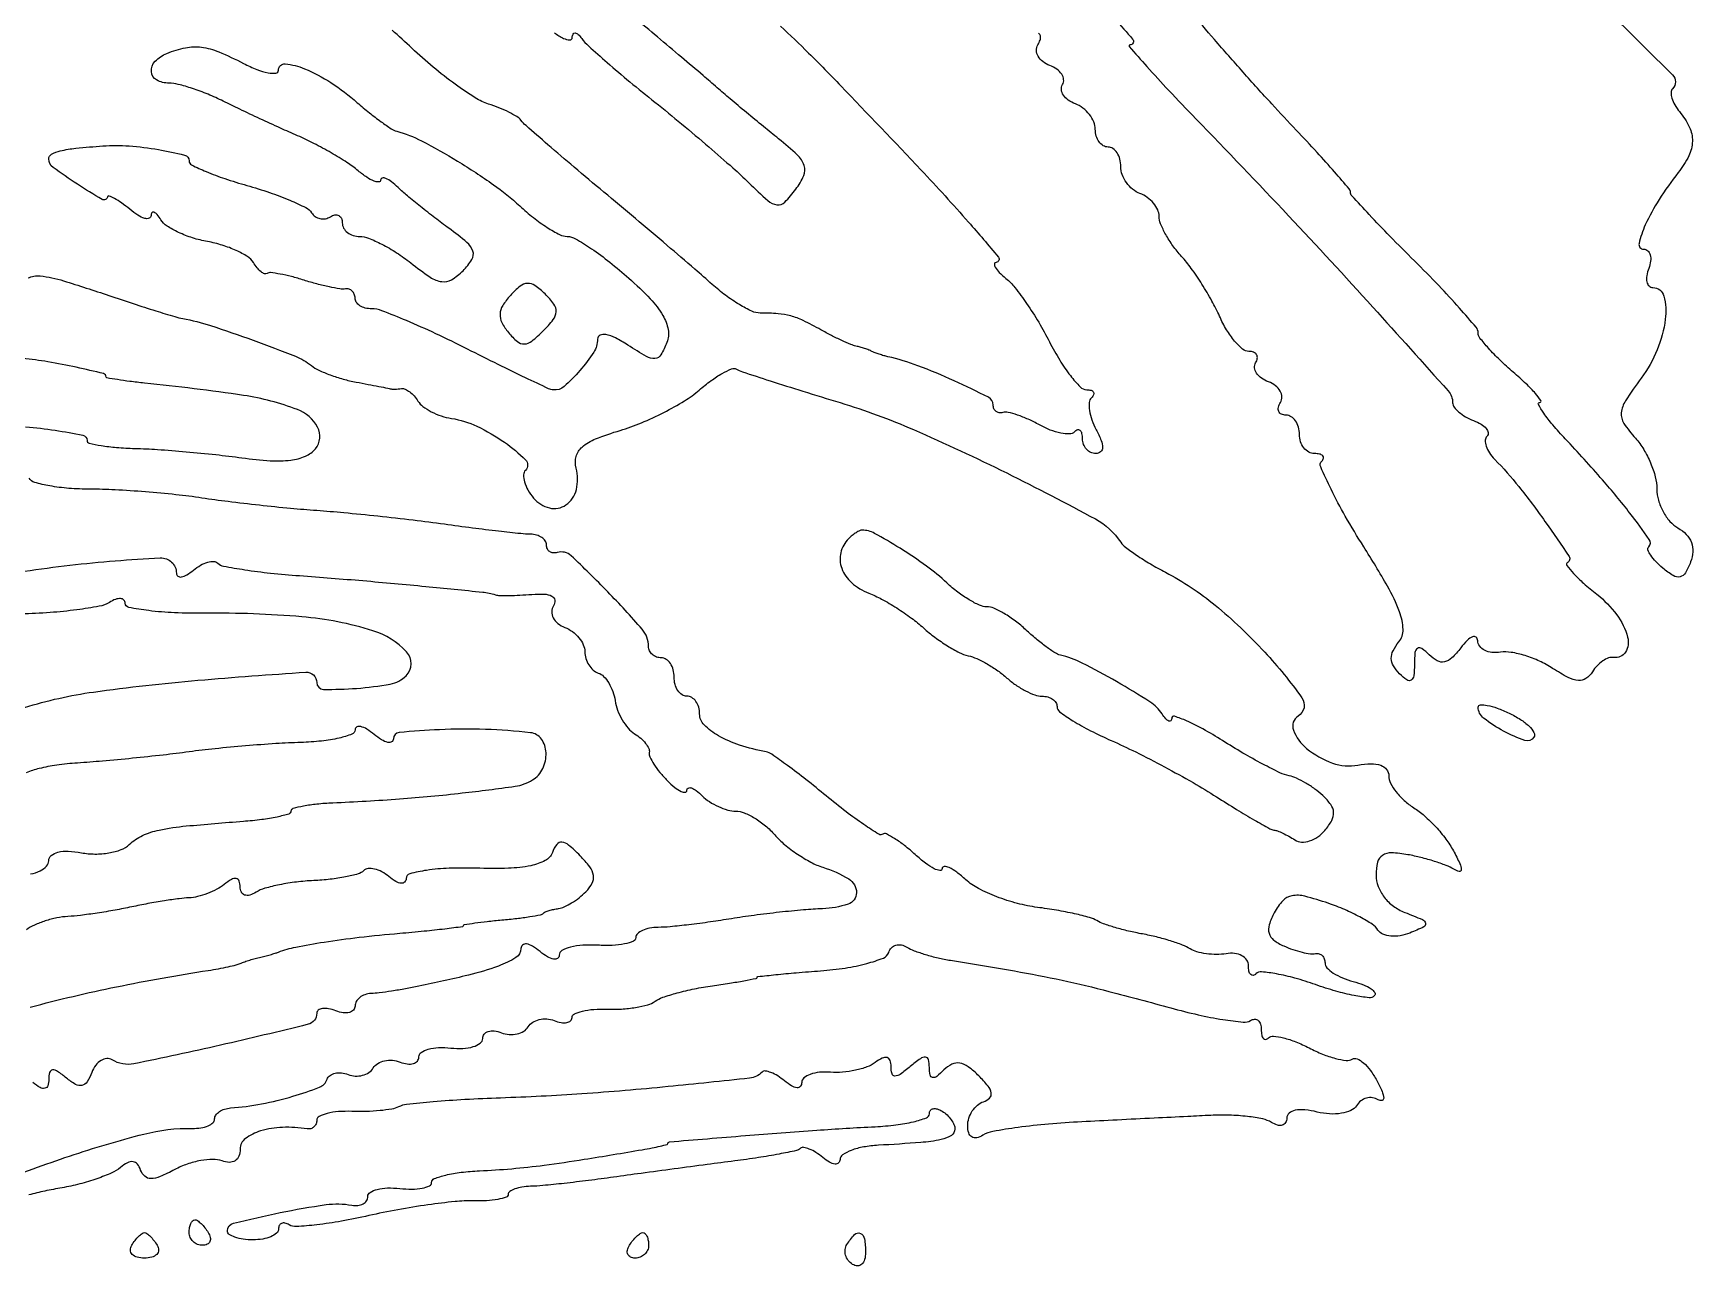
# Model space of a CAD drawing. Extents: x 0 to 367, y 0 to 579.
# Drawn here: x 68.8 to 198.8, y 273.4 to 369.9 of the extents above; entities that cross this region are included whole.
import ezdxf

# ---------------------------------------------------------------- set-up
doc = ezdxf.new("R2010")
doc.units = 0

msp = doc.modelspace()

# ---------------------------------------------------------------- linework, layer by layer
for points in [[(187.164323, 376.566919, -0.001495), (197.227317, 366.649945, -0.415479), (197.229664, 365.562997, 0.199534), (197.109858, 365.272779, 0.073184), (197.176811, 364.825229, 0.057997), (197.405505, 364.299728, 0.041621), (197.772462, 363.774166, -0.061522), (198.543178, 362.571303, -0.117175), (198.785413, 361.45486, -0.110774), (198.503959, 360.306117, -0.051324), (197.678741, 359, 0.023666), (196.169486, 356.880173, 0.036507), (195.094419, 354.904817, 0.05062), (194.604036, 353.445957, 0.481181), (194.960141, 353, -0.18272), (195.283972, 352.877572, -0.14765), (195.481127, 352.559375, -0.100901), (195.510461, 352.07434, -0.056482), (195.361626, 351.5, 0.051204), (195.206255, 350.92541, 0.093029), (195.217773, 350.440625, 0.142305), (195.388092, 350.122833, 0.201694), (195.680207, 350, -0.341132), (196.544901, 349.332355, -0.096037), (196.66185, 347.516, -0.066389), (196.025896, 345.12319, -0.061147), (194.773177, 342.907076, 0.015327), (193.542202, 341.130682, 0.120823), (193.215218, 340.190961, 0.170709), (193.421779, 339.360499, 0.038424), (194.326811, 338.191372, -0.048682), (194.967383, 337.327914, -0.035555), (195.508501, 336.262408, -0.036216), (195.879096, 335.16772, -0.063593), (196, 334.220949, 0.069449), (196.122853, 333.340735, 0.055063), (196.486007, 332.450608, 0.056376), (197.021442, 331.684541, 0.084687), (197.654492, 331.17348, -0.074922), (198.307806, 330.66668, -0.101863), (198.70207, 330.035624, -0.102968), (198.81256, 329.305516, -0.078005), (198.642658, 328.511166, -0.04065), (198.230542, 327.652906, -0.209084), (197.813848, 327.349312, -0.194948), (197.287857, 327.438329, -0.035017), (196.464001, 328.029877, -0.027558), (195.913759, 328.540252, -0.045045), (195.515069, 329.035462, -0.058314), (195.304417, 329.448815, -0.293034), (195.357297, 329.69063, 0.364167), (195.408014, 330.272667, 0.011524), (193.893174, 332.330328, 0.016124), (191.749107, 334.928668, 0.007624), (188.826923, 338.145796, -0.011842), (187.848271, 339.241661, -0.023571), (187.136779, 340.161936, -0.029483), (186.725024, 340.83043, -0.566633), (186.826923, 341.001221, 0.597528), (186.909115, 341.154657, 0.033746), (186.494471, 341.69684, 0.023642), (185.75879, 342.459146, 0.0114), (184.75, 343.367571, -0.013732), (183.696668, 344.325039, -0.018872), (182.807813, 345.24568, -0.015805), (182.136894, 346.044669, -0.168283), (182, 346.43989, 0.177481), (181.837584, 346.883036, 0.005352), (180.53125, 348.392718, 0.009994), (178.91603, 350.147521, 0.006667), (177, 352.09474, -0.003849), (175.083476, 354.020622, -0.006035), (173.46875, 355.708693, -0.002029), (172.104365, 357.181902, -0.187918), (172, 357.449784, 0.178791), (171.900929, 357.717986, 0.002495), (170.751563, 359.047975, 0.006612), (169.378946, 360.579024, 0.004261), (167.75, 362.318359, -0.005211), (165.833325, 364.372724, -0.00303), (163.573437, 366.876436, -0.003028), (161.339036, 369.413033, -0.005107), (159.5, 371.57057, 0.012754)], [(152.144395, 372.561716, -0.00783), (154.92289, 369.448, -0.642275), (154.718, 369, 0.644095), (154.658906, 368.869905, 0.002588), (156.044412, 367.300459, 0.0068), (157.755771, 365.433737, 0.003837), (159.879106, 363.214328, -0.003938), (167.142468, 355.619269, -0.004968), (173.736978, 348.473029, -0.001268), (179.638984, 341.914977, -0.18462), (180, 340.970578, 0.165886), (180.114172, 340.635921, 0.053081), (180.482669, 340.251012, 0.046257), (181.014281, 339.88051, 0.037471), (181.643128, 339.58345, -0.042521), (182.230226, 339.298836, -0.082013), (182.628656, 338.963209, -0.137525), (182.780529, 338.635311, -0.240961), (182.690747, 338.357414, 0.192985), (182.554007, 338.037669, 0.086464), (182.623368, 337.577699, 0.066743), (182.881301, 337.051091, 0.047115), (183.297619, 336.539313, -0.025754), (185.181192, 334.415703, -0.014874), (187.233164, 331.684437, -0.00623), (189.116728, 328.943723, -0.438333), (189, 328.459521, 0.455064), (188.952311, 328.234299, 0.025561), (189.469827, 327.61558, 0.025206), (190.262547, 326.842711, 0.013951), (191.301539, 325.977449, -0.06531), (192.860467, 324.382079, -0.096394), (193.711729, 322.625295, -0.20751), (193.53449, 321.45408, -0.299989), (192.611803, 321.032589, 0.126316), (192.215015, 320.994016, 0.060888), (191.756429, 320.761165, 0.054633), (191.310084, 320.384741, 0.051908), (190.947147, 319.914481, -0.104334), (190.441511, 319.384071, -0.17335), (189.850872, 319.228147, -0.100681), (189.055345, 319.461969, -0.022766), (187.835343, 320.180201, 0.037149), (186.812628, 320.743358, 0.032523), (185.671945, 321.178003, 0.033929), (184.586212, 321.433595, 0.078244), (183.75, 321.439614, -0.064231), (183.078463, 321.425721, -0.090148), (182.50472, 321.595315, -0.113202), (182.117405, 321.916719, -0.157614), (181.968197, 322.338484, 0.215425), (181.834663, 322.613697, 0.278886), (181.562981, 322.654964, 0.10062), (181.137678, 322.36787, 0.031709), (180.633399, 321.784798, -0.037639), (179.937777, 320.999481, -0.138729), (179.359968, 320.687601, -0.180082), (178.796506, 320.765335, -0.07312), (178.165202, 321.234798, 0.038835), (177.585262, 321.731025, 0.307355), (177.25, 321.742345, 0.23074), (177.046202, 321.413367, 0.025276), (177, 320.5, -0.025535), (176.953565, 319.591351, -0.228466), (176.75, 319.260325, -0.308149), (176.415501, 319.269559, -0.040014), (175.842382, 319.757618, -0.061601), (175.360285, 320.375787, -0.130575), (175.19394, 320.955091, -0.124918), (175.334195, 321.557886, -0.053944), (175.79267, 322.250183, 0.187065), (176.118281, 323.223386, 0.077106), (175.836235, 324.608396, 0.041795), (174.896779, 326.612523, 0.010484), (173.030419, 329.706028, -0.01047), (171.589247, 332.094629, -0.016674), (170.469415, 334.201208, -0.010753), (169.659345, 335.9502, -0.30869), (169.746797, 336.413464, 0.137585), (169.871635, 336.635629, 0.260247), (169.81833, 336.827705, 0.149082), (169.574496, 336.959303, 0.049771), (169.166667, 337, -0.127718), (168.721743, 337.115534, -0.100747), (168.342708, 337.440625, -0.089419), (168.087877, 337.926925, -0.076226), (168, 338.5, 0.06887), (167.920655, 339.073318, 0.085131), (167.688914, 339.559375, 0.099915), (167.344827, 339.884374, 0.140337), (166.940983, 340, -0.110022), (166.586502, 340.078957, -0.182842), (166.375882, 340.295825, -0.160356), (166.346067, 340.622228, -0.081847), (166.504365, 341.007063, 0.148363), (166.618411, 341.43751, 0.123645), (166.486378, 341.893882, 0.099962), (166.11802, 342.308048, 0.069662), (165.569126, 342.611848, -0.061252), (165.014336, 342.906882, -0.092131), (164.631568, 343.296958, -0.120855), (164.477508, 343.716845, -0.167719), (164.564761, 344.104785, 0.09807), (164.692506, 344.446178, 0.175456), (164.638126, 344.737031, 0.170067), (164.40776, 344.931726, 0.091445), (164.037578, 345, -0.176787), (163.540084, 345.181576, -0.043517), (162.915723, 345.807813, -0.039182), (162.282633, 346.697247, -0.030585), (161.735734, 347.75, 0.022261), (161.140303, 348.944329, 0.014741), (160.356958, 350.26164, 0.014849), (159.518405, 351.498853, 0.027759), (158.757172, 352.438561, -0.0279), (158.084669, 353.269216, -0.028759), (157.516169, 354.161478, -0.030014), (157.117177, 354.987934, -0.097751), (157, 355.581573, 0.10925), (156.888674, 356.084991, 0.066335), (156.559375, 356.601299, 0.061597), (156.073512, 357.051694, 0.064612), (155.5, 357.361626, -0.081035), (154.926585, 357.696157, -0.065663), (154.440625, 358.217991, -0.06652), (154.112085, 358.840167, -0.088478), (154, 359.468615, 0.063461), (153.925386, 360.05412, 0.081424), (153.70625, 360.550156, 0.09843), (153.381366, 360.882059, 0.151099), (153, 361, -0.138107), (152.618662, 361.107379, -0.100138), (152.29375, 361.409197, -0.085896), (152.074991, 361.860624, -0.070083), (152, 362.393011, 0.099885), (151.883498, 362.97037, 0.066843), (151.540757, 363.553054, 0.06366), (151.034297, 364.052528, 0.071345), (150.436618, 364.385948, -0.061531), (149.879979, 364.682363, -0.092413), (149.496286, 365.07469, -0.120994), (149.342408, 365.497352, -0.167004), (149.430874, 365.888152, 0.166377), (149.519803, 366.278778, 0.121115), (149.36715, 366.700967, 0.092661), (148.985295, 367.092569, 0.061778), (148.430874, 367.388152, -0.069662), (147.88198, 367.691952, -0.099962), (147.513622, 368.106118, -0.123645), (147.381589, 368.56249, -0.148363), (147.495635, 368.992937, 0.059665), (147.674653, 369.378803, 0.127743), (147.694554, 369.704175, 0.191356), (147.557932, 369.916779, 0.156635)], [(109.615489, 369.952763, 0.048699), (110.343561, 369.512784, 0.101017), (110.821623, 369.393304, 0.422141), (111.015313, 369.575686, -0.111113), (111.080738, 369.84551, -0.312673), (111.241942, 369.934733, -0.167597), (111.480945, 369.824344, -0.043121), (111.765313, 369.5, 0.050625), (112.292505, 368.916555, 0.004662), (113.752936, 367.621339, 0.005979), (115.531501, 366.110358, 0.004653), (117.5, 364.508815, -0.004663), (119.586612, 362.811108, -0.004167), (121.721541, 361.010512, -0.004181), (123.612638, 359.360756, -0.012959), (124.849927, 358.204343, 0.012663), (126.340666, 356.809392, 0.148518), (127.054998, 356.480044, 0.235521), (127.670443, 356.687746, 0.036255), (128.537061, 357.695528, 0.057202), (129.151471, 358.760033, 0.186752), (129.183382, 359.558554, 0.123103), (128.652275, 360.379398, 0.019439), (127.187135, 361.645541, -0.002911), (126.003246, 362.602158, -0.001971), (124.664629, 363.705577, -0.001985), (123.37956, 364.782044, -0.003965), (122.373303, 365.645541, 0.002678), (121.265554, 366.601091, 0.000827), (119.586666, 368.028908, 0.000827), (117.703618, 369.619652, 0.000908), (115.873303, 371.154997, -0.000501)], [(127.336965, 370.472315, -0.008683), (129.541304, 368.353584, -0.005421), (132.052719, 365.799573, -0.002167), (138.350789, 359.197171, -0.008999), (142.061711, 355.128776, -0.008011), (144.403084, 352.379602, -0.618655), (144.220048, 351.968197, 0.378419), (144.090019, 351.842698, 0.160725), (144.152139, 351.58789, 0.059485), (144.472518, 351.189006, 0.023302), (145, 350.718197, -0.055717), (145.703617, 350.003208, -0.016225), (146.619694, 348.756283, -0.01609), (147.567057, 347.274986, -0.016568), (148.407471, 345.75, 0.019939), (149.21167, 344.31371, 0.027694), (150.051073, 343.101562, 0.026945), (150.822861, 342.212527, 0.203231), (151.324137, 342, -0.06591), (151.665941, 341.954747, -0.194522), (151.851384, 341.814502, -0.240703), (151.865072, 341.609367, -0.095188), (151.70185, 341.368517, 0.178012), (151.529218, 340.995124, 0.056832), (151.549616, 340.373655, 0.048477), (151.73411, 339.630162, 0.03784), (152.070368, 338.868517, -0.026622), (152.46456, 338.027199, -0.101285), (152.56961, 337.459749, -0.220658), (152.41075, 337.133541, -0.172496), (152.035184, 337, -0.111935), (151.640284, 337.089528, -0.100122), (151.304085, 337.342708, -0.094457), (151.078542, 337.721201, -0.087483), (151, 338.166667, 0.054473), (150.955843, 338.57078, 0.163966), (150.814502, 338.805127, 0.256938), (150.608287, 338.846939, 0.121201), (150.368517, 338.70185, -0.19586), (149.981311, 338.538792, -0.051965), (149.300218, 338.601688, -0.044601), (148.475904, 338.84325, -0.033263), (147.618517, 339.247636, 0.020835), (146.75244, 339.682732, 0.024861), (145.902002, 340.016674, 0.024796), (145.170004, 340.22311, 0.125994), (144.75, 340.212452, -0.104884), (144.464072, 340.193257, -0.131202), (144.220313, 340.297147, -0.128754), (144.05769, 340.510668, -0.099022), (144, 340.799112, 0.28334), (143.627511, 341.403658, 0.009152), (140.937998, 342.696471, 0.017679), (138.102327, 343.876765, 0.034206), (135.75, 344.580476, -0.014581), (135.426271, 344.66364, -0.010798), (135.073438, 344.77364, -0.010934), (134.744523, 344.892092, -0.024032), (134.5, 345, 0.025132), (134.255456, 345.107275, 0.011472), (133.926562, 345.22369, 0.011327), (133.57373, 345.330752, 0.015305), (133.25, 345.410435, -0.046753), (132.839365, 345.539341, -0.009235), (132.132812, 345.851554, -0.009711), (131.320704, 346.247834, -0.008888), (130.5, 346.686823, 0.014297), (129.113016, 347.409525, 0.045679), (128.137496, 347.777232, 0.048992), (127.148367, 347.948311, 0.018342), (125.739782, 348, -0.109104), (125.093387, 348.142748, -0.026013), (124.11414, 348.660937, -0.025524), (123.026564, 349.388757, -0.022798), (121.975349, 350.25, 0.005274), (120.625651, 351.437195, 0.001402), (118.448488, 353.30126, 0.001422), (115.960821, 355.406938, 0.001465), (113.485568, 357.477695, -0.002036), (111.155953, 359.431144, -0.002932), (109.111385, 361.180465, -0.001549), (107.394155, 362.676583, -0.046513), (107, 363.092914, 0.089376), (106.677825, 363.379748, 0.021194), (106.046544, 363.730191, 0.02114), (105.275359, 364.076544, 0.019462), (104.456319, 364.367123, -0.065842), (103.416153, 364.848582, -0.016081), (101.850801, 365.912974, -0.016201), (100.120958, 367.260275, -0.01552), (98.456319, 368.735524, 0.008883), (96.903763, 370.148675, 0.01394)], [(68.38252, 350.748251, -0.142131), (69.320376, 350.908586, -0.046386), (71.166003, 350.523389, -0.007226), (74.715053, 349.375132, 0.002755), (76.620546, 348.739755, 0.003492), (78.388172, 348.174788, 0.002758), (79.875547, 347.719804, 0.028398), (80.5, 347.570584, -0.033958), (82.666911, 347.027255, -0.009155), (86.018777, 345.87214, -0.00696), (89.322826, 344.612995, -0.072457), (90.578484, 343.889578, 0.057461), (91.158208, 343.532113, 0.020822), (92.051484, 343.158531, 0.020328), (93.072291, 342.827231, 0.022803), (94.078484, 342.594211, -0.001051), (95.024403, 342.418093, -0.001506), (95.862117, 342.257684, -0.000804), (96.570649, 342.118614, -0.023379), (96.75, 342.07431, 0.06025), (96.887148, 342.05097, 0.015178), (97.114033, 342.046918, 0.01527), (97.375528, 342.058178, 0.014868), (97.638197, 342.08541, -0.140181), (97.92974, 342.042687, -0.055498), (98.281392, 341.83431, -0.049185), (98.633709, 341.509949, -0.043733), (98.931606, 341.110664, 0.093399), (99.322463, 340.68246, 0.041534), (99.971863, 340.273793, 0.039199), (100.752155, 339.943608, 0.042653), (101.552819, 339.750474, -0.072721), (103.549279, 339.140265, -0.042461), (105.716758, 337.879936, -0.043395), (107.350986, 336.508208, -0.414322), (107.351138, 335.684471, 0.19598), (107.201192, 335.328171, 0.074475), (107.276448, 334.783852, 0.059073), (107.548878, 334.146743, 0.042686), (107.990178, 333.511835, 0.161286), (109.231297, 332.736732, 0.216062), (110.518653, 332.98051, 0.181606), (111.340627, 334.185161, 0.12445), (111.326994, 335.857576, -0.129659), (111.328922, 336.77555, -0.151447), (111.790684, 337.511107, -0.083911), (112.849805, 338.149098, -0.020913), (114.767176, 338.812098, 0.025797), (116.430778, 339.405596, 0.019245), (118.199609, 340.222712, 0.01957), (119.810711, 341.124675, 0.04126), (120.966024, 341.970533, -0.020643), (121.88927, 342.706753, -0.029758), (122.767237, 343.272467, -0.029682), (123.506257, 343.632691, -0.230017), (123.879077, 343.611054, 0.048195), (124.348404, 343.404931, 0.001263), (126.520729, 342.697119, 0.00265), (129.081168, 341.884955, 0.001808), (132, 340.987671, -0.028692), (137.765601, 338.87001, -0.013014), (145.058663, 335.47755, -0.008274), (152.009233, 331.876951, -0.125045), (153.995662, 330.051059, 0.087463), (154.360613, 329.661791, 0.013301), (155.233101, 329.043452, 0.014548), (156.31442, 328.364236, 0.012138), (157.5, 327.704985, -0.051453), (161.388536, 325.123738, -0.034236), (165.279996, 321.445172, -0.030677), (168.184508, 317.880727, -0.434519), (167.895412, 316.435361, 0.360403), (167.526456, 315.3418, 0.130372), (168.559213, 313.912509, 0.08557), (170.585354, 312.765623, 0.131688), (172.581658, 312.600585, -0.038725), (173.604345, 312.705236, -0.090004), (174.363019, 312.586722, -0.141578), (174.824974, 312.259868, -0.170046), (175, 311.760104, 0.118101), (175.138304, 311.182737, 0.048369), (175.573977, 310.498348, 0.044297), (176.206403, 309.822322, 0.043008), (176.953965, 309.260822, -0.042041), (177.785639, 308.638652, -0.024888), (178.670533, 307.770101, -0.024787), (179.472949, 306.808477, -0.038627), (180.053733, 305.899598, -0.011783), (180.562951, 304.891728, -0.106377), (180.676021, 304.413793, -0.482313), (180.51161, 304.277447, -0.087002), (180.083272, 304.448535, 0.046357), (179.487179, 304.744557, 0.015383), (178.565381, 305.068058, 0.015166), (177.516198, 305.365698, 0.016679), (176.483504, 305.588769, 0.034172), (175.209625, 305.73084, 0.155096), (174.497731, 305.537651, 0.193785), (174.118303, 305.000784, 0.058169), (174, 303.987333, 0.090739), (174.161224, 303.10626, 0.073798), (174.629867, 302.267048, 0.069852), (175.35152, 301.560678, 0.066895), (176.25, 301.067935, -0.008768), (177.623758, 300.510343, -0.23552), (177.871719, 300.21897, -0.356015), (177.736195, 299.932274, -0.015527), (176.649075, 299.454442, -0.054735), (175.892939, 299.242154, -0.064711), (175.151194, 299.216105, -0.075913), (174.535148, 299.37057, -0.148451), (174.149075, 299.690482, 0.102215), (173.698051, 300.139334, 0.021564), (172.737796, 300.709912, 0.021744), (171.545613, 301.285123, 0.019117), (170.256189, 301.782022, 0.018995), (168.423524, 302.332128, 0.106875), (167.407905, 302.373469, 0.164881), (166.690579, 301.982449, 0.06346), (166.024503, 301.045784, 0.045315), (165.624319, 300.101443, 0.148179), (165.613555, 299.430548, 0.163194), (165.973784, 298.90593, 0.058217), (166.768314, 298.441203, 0.021326), (167.486309, 298.16247, 0.022616), (168.21163, 297.951992, 0.022956), (168.848951, 297.828563, 0.08873), (169.25, 297.841241, -0.119563), (169.535732, 297.832839, -0.125855), (169.779687, 297.693875, -0.11437), (169.94299, 297.441808, -0.086997), (170, 297.116631, 0.193392), (170.152523, 296.737043, 0.055551), (170.648109, 296.323268, 0.047043), (171.361709, 295.94203, 0.035233), (172.20633, 295.656295, -0.028082), (173.014158, 295.395807, -0.057466), (173.602888, 295.087148, -0.105329), (173.892133, 294.784783, -0.347768), (173.862319, 294.528986, -0.228633), (173.445911, 294.383624, -0.018892), (172.279377, 294.561669, -0.022278), (170.844022, 294.903485, -0.015214), (169.246399, 295.413065, 0.016318), (167.645928, 295.919664, 0.023653), (166.20165, 296.252692, 0.020873), (165.029961, 296.414927, 0.223947), (164.590409, 296.257076, -0.148937), (164.367109, 296.138057, -0.260405), (164.173433, 296.201272, -0.14025), (164.040823, 296.464203, -0.047145), (164, 296.896192, 0.151076), (163.862276, 297.341596, 0.119917), (163.485938, 297.679973, 0.096557), (162.919028, 297.856035, 0.068019), (162.25, 297.837817, -0.041114), (161.501436, 297.777146, -0.033603), (160.699729, 297.832139, -0.034786), (159.96506, 297.985055, -0.071765), (159.429927, 298.222774, 0.05042), (158.842735, 298.514115, 0.014898), (157.891806, 298.839853, 0.014791), (156.794601, 299.144276, 0.015422), (155.696423, 299.378604, -0.012929), (154.610114, 299.604744, -0.013346), (153.548486, 299.884649, -0.013165), (152.643337, 300.175402, -0.054162), (152.124434, 300.423096, 0.072041), (151.558142, 300.669049, 0.011475), (150.381637, 300.960648, 0.012506), (148.969129, 301.239628, 0.010662), (147.467357, 301.464544, -0.032917), (145.895808, 301.771921, -0.027285), (144.273761, 302.297802, -0.028137), (142.836481, 302.947131, -0.06383), (141.859419, 303.627224, 0.022642), (141.144904, 304.217284, 0.051585), (140.546204, 304.577737, 0.113165), (140.159631, 304.66154, 0.410735), (140, 304.5, -0.451365), (139.828007, 304.348291, -0.088862), (139.38166, 304.487545, -0.044032), (138.703721, 304.91987, -0.019971), (137.895012, 305.595012, 0.017251), (137.056431, 306.302869, 0.026401), (136.278874, 306.850704, 0.024344), (135.631595, 307.214732, 0.27393), (135.349206, 307.194617, -0.29993), (135.035161, 307.187372, -0.008696), (133.863929, 307.949897, -0.014813), (132.475692, 308.949643, -0.009323), (130.911966, 310.194617, 0.006219), (129.329504, 311.470639, 0.008695), (127.881586, 312.56856, 0.005703), (126.647527, 313.44953, 0.105577), (126.207773, 313.634522, -0.031741), (124.13087, 314.167683, -0.051371), (122.465122, 314.906365, -0.066469), (121.357566, 315.753223, -0.198877), (121, 316.616631, 0.070596), (120.92498, 317.145317, 0.086212), (120.70625, 317.593635, 0.100221), (120.381339, 317.893366, 0.137184), (120, 318, -0.148195), (119.618646, 318.115568, -0.098894), (119.29375, 318.440625, -0.082425), (119.074694, 318.926543, -0.064853), (119, 319.5, 0.064853), (118.925306, 320.073457, 0.082425), (118.70625, 320.559375, 0.098894), (118.381354, 320.884432, 0.148195), (118, 321, -0.088196), (117.618185, 321.067877, -0.09472), (117.29375, 321.262684, -0.100025), (117.076716, 321.553102, -0.111052), (117, 321.894245, 0.181203), (116.494389, 323.243584, 0.013597), (113.795575, 326.17431, 0.011534), (110.923831, 328.994328, 0.266083), (109.847077, 329.25, -0.095185), (109.523904, 329.218493, -0.12831), (109.248829, 329.318229, -0.134188), (109.065767, 329.535149, -0.10897), (109, 329.833333, 0.147371), (108.903861, 330.152432, 0.097436), (108.632812, 330.42668, 0.081514), (108.227878, 330.614522, 0.064736), (107.75, 330.683025, -0.022721), (106.979533, 330.728165, -0.002605), (105.251563, 330.917553, -0.003139), (103.197517, 331.166591, -0.002553), (101, 331.458446, 0.004544), (98.566079, 331.771841, 0.003099), (95.79375, 332.08581, 0.003123), (93.115854, 332.355383, 0.006286), (91, 332.528232, -0.006366), (88.951541, 332.695908, -0.003715), (86.5, 332.946426, -0.003713), (84.048685, 333.233776, -0.006279), (82, 333.515538, 0.010872), (79.967848, 333.776033, 0.006727), (77.570522, 333.997924, 0.006746), (75.195745, 334.153333, 0.012056), (73.240076, 334.207609, -0.018412), (71.570433, 334.275192, -0.025184), (70.078138, 334.466701, -0.023694), (68.897284, 334.73743, -0.188297), (68.458051, 335.067875, 0.132999)], [(68.189585, 339.086698, -0.020744), (70.504892, 338.822211, -0.01167), (72.675193, 338.430504, -0.355566), (73.001274, 338.031892, 0.34599), (73.170436, 337.817753, 0.017401), (74.103362, 337.627463, 0.02176), (75.31405, 337.477918, 0.013314), (76.751274, 337.402024, -0.010365), (78.517496, 337.3192, -0.005095), (80.760712, 337.144376, -0.005053), (83.087699, 336.915427, -0.007331), (85.136258, 336.66251, 0.018002), (87.360528, 336.435967, 0.047286), (88.961968, 336.482423, 0.069546), (90.109261, 336.790541, 0.119776), (90.898589, 337.377808, 0.305929), (91.065167, 339.055782, 0.179271), (89.486512, 340.443714, 0.055139), (85.267968, 341.549042, 0.010898), (77.5, 342.519561, -0.005021), (76.349739, 342.649562, -0.008288), (75.38125, 342.785213, -0.002749), (74.560838, 342.91865, -0.36618), (74.5, 342.990582, 0.346209), (74.288024, 343.260028, 0.004941), (72.157303, 343.753847, 0.013048), (69.935288, 344.185249, 0.019116), (67.960018, 344.438351, -0.028371)], [(64.549926, 327.178417, -0.017471), (71.662586, 328.253695, -0.016848), (78.737757, 328.830961, -0.428259), (80, 327.627555, 0.24553), (80.119706, 327.398479, 0.198978), (80.394215, 327.338561, 0.0919), (80.826308, 327.501797, 0.037075), (81.342009, 327.868879, -0.043086), (81.896926, 328.253924, -0.059472), (82.454509, 328.490772, -0.074944), (82.931453, 328.554714, -0.19467), (83.24472, 328.421946, 0.151616), (83.699061, 328.182832, 0.007766), (85.358357, 327.901443, 0.011792), (87.371757, 327.640529, 0.008232), (89.652711, 327.437389, -0.003081), (94.617158, 327.046759, -0.00315), (99.540024, 326.597608, -0.001409), (104.001345, 326.149511, -0.052181), (105, 325.939586, 0.072923), (105.31664, 325.886578, 0.008216), (106.047064, 325.883765, 0.009823), (106.921159, 325.911942, 0.00783), (107.862346, 325.975597, -0.031697), (108.82827, 325.994742, -0.111697), (109.423869, 325.832451, -0.244139), (109.64361, 325.51358, -0.171156), (109.548964, 325.079225, 0.136394), (109.414472, 324.615813, 0.124178), (109.530974, 324.130818, 0.104957), (109.890113, 323.697432, 0.075959), (110.436618, 323.385948, -0.067284), (111.034333, 323.058815, -0.062486), (111.540757, 322.577533, -0.066622), (111.883751, 322.021827, -0.105372), (112, 321.476345, 0.074487), (112.078936, 320.949424, 0.067149), (112.309746, 320.448136, 0.070386), (112.651389, 320.047536, 0.100934), (113.054456, 319.815181, -0.119884), (113.47783, 319.549523, -0.056006), (113.877279, 319.034724, -0.050881), (114.194891, 318.370994, -0.049771), (114.37483, 317.65188, 0.054266), (114.569923, 316.900861, 0.04269), (114.934239, 316.142621, 0.044003), (115.401782, 315.489351, 0.077175), (115.905784, 315.058229, -0.039935), (116.38093, 314.709311, -0.047924), (116.763636, 314.308096, -0.054909), (117.00727, 313.916288, -0.15739), (117.049696, 313.602482, 0.157167), (117.097679, 313.246413, 0.030939), (117.415268, 312.675417, 0.030048), (117.885216, 312.030233, 0.023952), (118.464286, 311.392857, 0.023716), (119.054711, 310.855934, 0.057254), (119.548884, 310.534866, 0.139851), (119.861754, 310.476677, 0.386938), (120, 310.628571, -0.285597), (120.110961, 310.806988, -0.202985), (120.3525, 310.820893, -0.080268), (120.738413, 310.608453, -0.030507), (121.2, 310.2, 0.051283), (121.764648, 309.740655, 0.038213), (122.468357, 309.3525, 0.039031), (123.196753, 309.086905, 0.068011), (123.832705, 309, -0.097184), (124.496512, 308.869747, -0.039865), (125.319633, 308.45452, -0.037509), (126.158042, 307.853596, -0.039373), (126.882705, 307.143047, 0.039511), (127.659183, 306.382112, 0.026101), (128.65872, 305.631497, 0.02628), (129.713936, 304.999859, 0.045294), (130.657619, 304.60498, -0.058414), (132.680061, 303.695808, -0.266236), (133.287316, 302.613303, -0.321431), (132.630185, 301.714251, -0.070018), (130.627798, 301.354399, 0.011998), (129.145556, 301.262382, 0.005715), (127.243791, 301.076513, 0.005662), (125.259863, 300.836931, 0.008009), (123.5, 300.575413, -0.005803), (121.840234, 300.321281, -0.005658), (120.160938, 300.103425, -0.00559), (118.681739, 299.94527, -0.021005), (117.75, 299.89553, 0.042438), (117.080042, 299.830912, 0.061663), (116.514062, 299.653258, 0.080555), (116.130153, 299.397275, 0.20843), (116, 299.098616, -0.304211), (115.806397, 298.809858, -0.048183), (115.11875, 298.602224, -0.039715), (114.14981, 298.487785, -0.024403), (113, 298.5, 0.03033), (111.850509, 298.498595, 0.048414), (110.88125, 298.343551, 0.063372), (110.20974, 298.073826, 0.271994), (110, 297.716791, -0.250281), (109.86606, 297.465972, -0.196584), (109.559375, 297.40329, -0.090261), (109.076419, 297.588749, -0.036528), (108.5, 298, 0.0354), (107.904734, 298.426724, 0.099951), (107.426723, 298.602265, 0.221451), (107.129218, 298.515696, 0.216219), (107, 298.230853, -0.261767), (106.606683, 297.531058, -0.048551), (105.226613, 296.864949, -0.029387), (102.875739, 296.15342, -0.007545), (99, 295.286508, -0.007058), (97.951179, 295.083874, -0.006487), (96.867188, 294.904755, -0.006494), (95.896395, 294.770128, -0.021198), (95.25, 294.716731, 0.07303), (94.772351, 294.626933, 0.084803), (94.367188, 294.405154, 0.096177), (94.095911, 294.088902, 0.130034), (94, 293.726345, -0.19079), (93.877347, 293.416611, -0.145561), (93.559375, 293.231326, -0.097465), (93.074454, 293.209878, -0.054126), (92.5, 293.361626, 0.043234), (91.92508, 293.526944, 0.079978), (91.440625, 293.543404, 0.128952), (91.122428, 293.415521, 0.237354), (91, 293.172148, -0.344538), (90.322072, 292.30511, -0.004848), (83.448638, 290.667444, -0.006413), (76.669383, 289.212726, -0.19028), (74.97216, 289.517206, 0.154873), (74.548648, 289.623666, 0.12295), (74.09649, 289.480966, 0.097287), (73.682822, 289.099944, 0.06662), (73.376154, 288.537859, -0.050146), (73.007636, 287.806257, -0.199129), (72.604015, 287.523643, -0.18638), (72.099916, 287.600237, -0.043378), (71.383217, 288.096921, 0.022257), (70.687229, 288.62406, 0.170027), (70.297243, 288.730682, 0.320313), (70.07141, 288.544321, 0.065316), (70, 288, -0.074362), (69.925266, 287.500275, -0.275636), (69.698594, 287.294968, -0.183333), (69.323353, 287.357286, -0.036167), (68.75, 287.74913, 0.074845)], [(68.107628, 317.11536, -0.040999), (73.517705, 318.326337, -0.013218), (81.690099, 319.244023, -0.005228), (90.142756, 319.878592, -0.433265), (90.999927, 319.074878, 0.409477), (91.529959, 318.536052, 0.02275), (94.122543, 318.611685, 0.026525), (96.763798, 318.950801, 0.152329), (97.998325, 319.598325, 0.405055), (98.027937, 321.486097, 0.129516), (95.403306, 323.128574, 0.054467), (89.827312, 324.216825, 0.023485), (82.25, 324.49698, -0.012648), (79.853806, 324.533619, -0.020867), (77.835938, 324.700092, -0.016172), (76.27266, 324.946573, -0.359958), (76, 325.276239, 0.201233), (75.893968, 325.529026, 0.181925), (75.633523, 325.644261, 0.104823), (75.230954, 325.582497, 0.04815), (74.752417, 325.346985, -0.092881), (73.953588, 325.03867, -0.013188), (72.208014, 324.762809, -0.014637), (70.101956, 324.549175, -0.012001), (67.842545, 324.441049, -0.010067)], [(68.580311, 304.082188, 0.066541), (69.324375, 304.327995, 0.08665), (69.826395, 304.69006, 0.195719), (70, 305.116577, -0.224086), (70.192415, 305.52435, -0.112516), (70.712967, 305.78546, -0.071619), (71.527494, 305.865414, -0.03595), (72.556452, 305.744458, 0.045897), (73.622835, 305.640527, 0.043216), (74.712551, 305.728938, 0.046224), (75.666025, 305.982292, 0.100957), (76.306452, 306.37788, -0.07846), (77.345287, 307.085485, -0.059816), (78.652744, 307.521485, -0.027699), (80.777146, 307.836042, -0.003784), (85.248535, 308.212746, 0.012723), (86.685634, 308.359732, 0.020611), (87.896368, 308.565802, 0.015739), (88.835401, 308.796872, 0.335606), (88.998535, 309.011261, -0.334009), (89.155434, 309.218691, -0.020603), (89.954257, 309.41189, -0.023928), (91.00404, 309.56867, -0.014751), (92.25, 309.657162, 0.008114), (97.495017, 309.959774, 0.009869), (102.394743, 310.419714, 0.006767), (106.548229, 310.949504, 0.103662), (107.900524, 311.43852, 0.142388), (108.707497, 312.3324, 0.123648), (108.965733, 313.571758, 0.14596), (108.598268, 314.64283, 0.212491), (107.75, 315.141751, 0.020187), (104.208604, 315.399133, 0.019504), (100.616913, 315.374639, 0.011377), (97.464806, 315.158141, 0.38771), (97, 314.64882, -0.27593), (96.865693, 314.423979, -0.182965), (96.559375, 314.383324, -0.082086), (96.07643, 314.583979, -0.033798), (95.5, 315, 0.032979), (94.923523, 315.41749, 0.079567), (94.440399, 315.622923, 0.177996), (94.133763, 315.589352, 0.284462), (93.99923, 315.372445, -0.312429), (93.75851, 315.025463, -0.032058), (92.750475, 314.719662, -0.030981), (91.377947, 314.486174, -0.01931), (89.74923, 314.375342, 0.008687), (87.797733, 314.284139, 0.004852), (85.426336, 314.108862, 0.004839), (83.031328, 313.885092, 0.007835), (81, 313.643227, -0.005329), (78.968766, 313.391043, -0.003285), (76.573868, 313.135519, -0.003293), (74.202677, 312.914031, -0.005895), (72.251465, 312.767885, 0.018372), (70.622997, 312.604969, 0.029279), (69.250507, 312.333899, 0.029081), (68.234734, 312.006638, 0.309121)], [(68.538404, 293.647957, -0.014622), (75.301363, 295.240314, -0.012543), (82.5, 296.527318, 0.007087), (83.302385, 296.661755, 0.008297), (84.059375, 296.812663, 0.007453), (84.693856, 296.960066, 0.049351), (85, 297.068981, -0.025762), (85.259564, 297.175345, -0.008744), (85.646875, 297.303656, -0.008669), (86.080476, 297.430729, -0.009865), (86.5, 297.536965, 0.006261), (86.919524, 297.639988, 0.005568), (87.353125, 297.757411, 0.005596), (87.74082, 297.871751, 0.017104), (88, 297.961162, -0.041969), (89.352269, 298.353685, -0.011111), (91.56829, 298.74869, -0.010213), (94.322228, 299.119243, -0.006745), (97.5, 299.437552, 0.003199), (99.417179, 299.615865, 0.005307), (101.03125, 299.79373, 0.001135), (102.433125, 299.966521, 0.378084), (102.5, 300.042317, -0.369143), (102.564169, 300.117389, -0.003093), (103.38125, 300.240967, -0.008805), (104.349737, 300.36395, -0.005331), (105.5, 300.47708, 0.007184), (106.667607, 300.596286, 0.010476), (107.692188, 300.737602, 0.006294), (108.541515, 300.883918, 0.154266), (108.75, 300.994936, -0.099221), (108.906601, 301.101529, -0.023282), (109.205625, 301.211794, -0.023092), (109.56798, 301.308401, -0.020889), (109.95, 301.375, 0.075955), (110.39709, 301.504748, 0.029102), (110.969241, 301.811585, 0.028003), (111.561948, 302.222699, 0.030753), (112.085714, 302.685714, 0.075275), (112.574308, 303.348661, 0.162369), (112.675943, 303.966914, 0.122547), (112.388318, 304.641798, 0.034676), (111.632842, 305.510016, 0.020105), (110.73365, 306.339661, 0.149258), (110.205503, 306.568369, 0.268076), (109.810364, 306.395922, 0.067364), (109.459547, 305.755178, -0.183508), (108.898146, 305.127079, -0.069335), (107.769531, 304.727866, -0.043394), (106.022695, 304.52644, -0.014711), (103.46242, 304.529903, 0.016718), (101.368356, 304.524334, 0.027488), (99.604586, 304.363289, 0.026481), (98.287746, 304.097768, 0.342212), (98, 303.726582, -0.195351), (97.885773, 303.445375, -0.230125), (97.618026, 303.348629, -0.109054), (97.190234, 303.491767, -0.038165), (96.657991, 303.868879, 0.049451), (96.097105, 304.247603, 0.065405), (95.5218, 304.467082, 0.081243), (95.020211, 304.50311, 0.175513), (94.674632, 304.341299, -0.127459), (94.236484, 304.083492, -0.020231), (93.259473, 303.846639, -0.021309), (92.058842, 303.65932, -0.017211), (90.757688, 303.557967, 0.019423), (89.412619, 303.447208, 0.019403), (88.079742, 303.232383, 0.01966), (86.933564, 302.954424, 0.069196), (86.241047, 302.648975, -0.064974), (85.747566, 302.426342, -0.155319), (85.350307, 302.431956, -0.200987), (85.094346, 302.655999, -0.114271), (85, 303.063428, 0.084143), (84.921815, 303.524737, 0.276761), (84.694166, 303.714549, 0.171785), (84.316879, 303.643849, 0.035628), (83.75, 303.258752, -0.045797), (83.161952, 302.876489, -0.030202), (82.426563, 302.544109, -0.03037), (81.665326, 302.3058, -0.050399), (81, 302.210714, 0.022037), (80.224357, 302.144382, 0.006742), (79.059375, 301.976808, 0.006734), (77.758586, 301.753767, 0.007319), (76.5, 301.501363, -0.008872), (75.204949, 301.245831, -0.00698), (73.79375, 301.013588, -0.007065), (72.475799, 300.834548, -0.017252), (71.5, 300.750037, 0.037308), (70.642672, 300.641027, 0.027825), (69.720313, 300.398926, 0.0284), (68.872153, 300.070826, 0.055483), (68.25, 299.700636, -0.039013)], [(65.935609, 279.930936, -0.010677), (71.62674, 281.986323, -0.018483), (77.438876, 283.709752, -0.067465), (81.25, 284.156062, 0.042164), (81.920014, 284.200434, 0.062422), (82.485938, 284.360164, 0.082699), (82.869231, 284.603038, 0.213398), (83, 284.895482, -0.153968), (83.095072, 285.196902, -0.089041), (83.367188, 285.467233, -0.073918), (83.771988, 285.666243, -0.058989), (84.25, 285.758927, 0.028192), (86.672581, 286.075755, 0.025488), (89.128681, 286.669977, 0.020297), (91.209285, 287.380148, 0.218303), (91.814608, 288.002639, -0.151784), (92.037674, 288.300482, -0.101401), (92.428733, 288.477276, -0.083441), (92.929855, 288.50536, -0.064061), (93.463457, 288.375649, 0.078592), (94.020889, 288.257101, 0.077031), (94.591761, 288.314998, 0.081894), (95.08811, 288.535617, 0.109318), (95.430874, 288.888152, -0.119365), (95.783661, 289.236882, -0.081667), (96.309272, 289.446232, -0.0744), (96.923505, 289.487779, -0.071476), (97.532025, 289.349337, 0.057357), (98.09406, 289.204736, 0.102143), (98.568782, 289.23628, 0.148313), (98.880281, 289.433492, 0.17988), (99, 289.755498, -0.248825), (99.185868, 290.105866, -0.081212), (99.734375, 290.359576, -0.058571), (100.542295, 290.485122, -0.036638), (101.5, 290.450543, 0.03858), (102.457595, 290.419685, 0.061209), (103.265625, 290.556038, 0.085064), (103.812237, 290.826283, 0.239931), (104, 291.195045, -0.169862), (104.119306, 291.536096, -0.150324), (104.431218, 291.749192, -0.106662), (104.906104, 291.791294, -0.060652), (105.467975, 291.650663, 0.071476), (106.076495, 291.512221, 0.0744), (106.690728, 291.553768, 0.081667), (107.216339, 291.763118, 0.119365), (107.569126, 292.111848, -0.114215), (107.91675, 292.462531, -0.081877), (108.427218, 292.677719, -0.075783), (109.019041, 292.727716, -0.074993), (109.601151, 292.599558, 0.046613), (110.137179, 292.449332, 0.085674), (110.589088, 292.445194, 0.135485), (110.885479, 292.581521, 0.221091), (111, 292.82785, -0.289161), (111.18196, 293.116176, -0.052185), (111.807812, 293.337977, -0.042166), (112.696147, 293.47408, -0.026289), (113.75, 293.490081, 0.024832), (114.876248, 293.503902, 0.025446), (115.986323, 293.629659, 0.026244), (116.933682, 293.837693, 0.089328), (117.501313, 294.109668, -0.074676), (118.103178, 294.419897, -0.015798), (119.23623, 294.764513, -0.01621), (120.588445, 295.082906, -0.014758), (122.001313, 295.324441, 0.0042), (123.342781, 295.524716, 0.006929), (124.472261, 295.719133, 0.001938), (125.439528, 295.903344, 0.359014), (125.5, 295.976709, -0.3829), (125.562531, 296.046392, -0.000997), (126.961723, 296.195387, -0.004976), (128.568058, 296.347054, -0.002996), (130.476078, 296.496556, 0.019658), (132.408381, 296.712931, 0.028114), (134.095987, 297.067406, 0.027296), (135.392826, 297.494039, 0.222738), (135.811488, 297.934465, -0.114385), (136.031584, 298.293829, -0.128003), (136.379294, 298.50172, -0.119242), (136.804433, 298.521664, -0.091022), (137.239851, 298.351764, 0.048597), (137.808914, 298.07233, 0.016495), (138.683074, 297.776469, 0.016226), (139.676366, 297.511259, 0.017964), (140.651758, 297.321099, -0.004163), (145.676362, 296.484722, -0.009877), (149.396422, 295.757613, -0.009961), (153.066205, 294.887916, -0.004303), (157.919567, 293.590465, 0.011836), (160.056069, 293.053667, 0.016518), (161.991076, 292.682628, 0.012905), (163.59021, 292.472571, 0.166096), (164.169567, 292.604798, -0.129035), (164.485147, 292.701356, -0.18956), (164.75606, 292.607226, -0.145866), (164.938725, 292.323514, -0.070703), (165, 291.89235, 0.045492), (165.039387, 291.460341, 0.134523), (165.16764, 291.194351, 0.259668), (165.355057, 291.126796, 0.157084), (165.570689, 291.237356, -0.222854), (165.952364, 291.37532, -0.037421), (166.739724, 291.243007, -0.034799), (167.70862, 290.931717, -0.024541), (168.748989, 290.455201, 0.024602), (169.803917, 289.972175, 0.031643), (170.81725, 289.639823, 0.032953), (171.667673, 289.47823, 0.170491), (172.128126, 289.579186, -0.247635), (172.507523, 289.605052, -0.074792), (173.010813, 289.284771, -0.055491), (173.552912, 288.695684, -0.035419), (174.049595, 287.907331, -0.018564), (174.465065, 287.056544, -0.084806), (174.59962, 286.525023, -0.374894), (174.465856, 286.344845, -0.194497), (174.168867, 286.395635, 0.105629), (173.723691, 286.554663, 0.099265), (173.241737, 286.523165, 0.096264), (172.79733, 286.305701, 0.092817), (172.460004, 285.935285, -0.151591), (172.026913, 285.558237, -0.06379), (171.278702, 285.336562, -0.055), (170.355806, 285.289698, -0.046722), (169.390906, 285.438025, 0.03602), (168.426249, 285.607486, 0.074941), (167.665286, 285.571148, 0.12211), (167.18231, 285.343574, 0.225574), (167, 284.960035, -0.135711), (166.903313, 284.610372, -0.190736), (166.649194, 284.415459, -0.141162), (166.262937, 284.416661, -0.0676), (165.805768, 284.620042, 0.087516), (165.117591, 284.894102, 0.021828), (163.917835, 285.088644, 0.021635), (162.504637, 285.193182, 0.020241), (161.055768, 285.178835, -0.000092), (159.246894, 285.087965, -0.000031), (156.616262, 284.956468, -0.000031), (153.709654, 284.811539, -0.000036), (150.935763, 284.673601, 0.009439), (148.335309, 284.495211, 0.012103), (145.951453, 284.228126, 0.010032), (143.981402, 283.918601, 0.094699), (143.185763, 283.614808, -0.086723), (142.706298, 283.422991, -0.194188), (142.326731, 283.490513, -0.180501), (142.081891, 283.809933, -0.074344), (142, 284.35765, -0.07764), (142.092956, 284.952673, -0.067916), (142.364565, 285.521373, -0.070323), (142.7667, 285.978392, -0.09706), (143.241071, 286.247024, 0.11231), (143.717496, 286.536137, 0.250071), (143.843706, 286.927998, 0.126778), (143.594115, 287.471194, 0.025624), (142.876786, 288.266071, 0.037163), (142.046137, 288.981638, 0.117316), (141.374809, 289.268048, 0.156271), (140.763125, 289.181632, 0.083951), (140.135714, 288.735714, -0.025453), (139.57236, 288.226971, -0.21486), (139.25, 288.141104, -0.316204), (139.054008, 288.333243, -0.045735), (139, 288.922445, 0.055064), (138.931753, 289.540272, 0.336698), (138.701773, 289.734457, 0.170126), (138.297551, 289.615869, 0.017585), (137.5, 289, -0.016921), (136.707566, 288.386402, -0.157546), (136.301232, 288.255111, -0.342148), (136.071882, 288.432862, -0.06312), (136, 289, 0.082148), (135.920265, 289.482039, 0.254403), (135.685819, 289.69814, 0.180164), (135.302761, 289.655819, 0.043358), (134.75, 289.31448, -0.072626), (134.110724, 288.969493, -0.034094), (133.20625, 288.707736, -0.032877), (132.203185, 288.558379, -0.039553), (131.25, 288.5555, 0.041804), (130.388412, 288.549024, 0.064148), (129.660937, 288.38696, 0.087479), (129.16996, 288.104651, 0.222164), (129, 287.741019, -0.179972), (128.889308, 287.443455, -0.243), (128.627281, 287.338259, -0.113703), (128.203059, 287.479511, -0.036233), (127.657991, 287.868879, 0.031923), (127.113503, 288.264957, 0.047176), (126.587428, 288.53271, 0.05825), (126.15118, 288.648827, 0.236563), (125.898046, 288.564712, -0.170699), (124.912681, 288.092055, -0.0026), (118.520434, 287.425383, -0.007496), (111.776989, 286.859453, -0.008905), (105.396319, 286.534229, 0.005609), (102.609859, 286.410611, 0.007778), (100.116051, 286.23298, 0.005142), (98.037126, 286.030796, 0.091928), (97.396319, 285.83917, -0.077156), (96.878628, 285.667664, -0.017351), (95.955481, 285.545845, -0.017593), (94.868548, 285.479109, -0.016235), (93.75, 285.486188, 0.027386), (92.696198, 285.469367, 0.043783), (91.807812, 285.327614, 0.055024), (91.184834, 285.096193, 0.283548), (91, 284.796466, -0.096502), (90.942564, 284.50165, -0.113211), (90.779687, 284.268748, -0.11666), (90.535979, 284.134727, -0.107187), (90.25, 284.118421, 0.04738), (88.317824, 284.2382, 0.065288), (86.603889, 283.956033, 0.087278), (85.412307, 283.354234, 0.23652), (85, 282.531385, -0.094997), (84.895789, 281.987838, -0.155273), (84.600839, 281.628229, -0.150006), (84.143749, 281.497787, -0.086868), (83.578141, 281.608388, 0.096758), (82.871759, 281.732185, 0.040238), (81.904102, 281.635238, 0.037865), (80.853515, 281.360276, 0.039952), (79.87594, 280.933605, -0.021625), (78.722456, 280.379032, -0.098247), (77.996774, 280.225082, -0.19028), (77.521061, 280.40571, -0.128221), (77.200553, 280.89834, 0.08911), (76.950921, 281.355832, 0.19536), (76.608378, 281.546396, 0.15378), (76.166009, 281.464368, 0.051097), (75.611866, 281.092841, -0.069609), (74.93038, 280.671512, -0.020191), (73.777463, 280.218546, -0.019879), (72.422882, 279.808074, -0.020025), (71.043268, 279.507623, 0.008881), (69.69501, 279.245324, 0.010607), (68.43497, 278.948804, 0.009461)]]:
    msp.add_lwpolyline(points, format="xyb")
for points in [[(85.25, 367.553142, 0.024671), (86.305303, 367.067261, 0.048322), (87.192188, 366.806865, 0.079907), (87.791155, 366.789168, 0.376648), (88, 367.027079, -0.442833), (88.533241, 367.511089, -0.073978), (90.046222, 367.13377, -0.047317), (92.10134, 366.046412, -0.033871), (94.174348, 364.473986, 0.010275), (95.120519, 363.683324, 0.012471), (96.04023, 362.983269, 0.01109), (96.836749, 362.43425, 0.080062), (97.260478, 362.244247, -0.055009), (99.215065, 361.482419, -0.016027), (102.03257, 359.893036, -0.016721), (104.844479, 358.054362, -0.033794), (106.901069, 356.390915, 0.020373), (107.972585, 355.475625, 0.023994), (109.059884, 354.702331, 0.023877), (110.026032, 354.145963, 0.119245), (110.629363, 354, -0.133125), (111.275552, 353.824848, -0.016528), (112.519234, 353.04089, -0.018551), (113.959197, 351.985267, -0.014374), (115.448353, 350.734944, -0.020121), (117.130933, 349.111801, -0.056908), (118.116511, 347.813844, -0.088739), (118.531389, 346.707394, -0.137897), (118.438012, 345.699059, -0.043529), (117.968036, 344.734546, -0.24504), (117.494892, 344.444606, -0.149007), (116.822702, 344.599639, -0.014383), (115.379241, 345.487168, 0.025472), (114.398728, 346.060491, 0.071468), (113.649554, 346.321699, 0.16289), (113.194147, 346.262088, 0.28693), (113, 345.951624, -0.1457), (112.697292, 344.934869, -0.034318), (111.616163, 343.50482, -0.032335), (110.37315, 342.249799, -0.206764), (109.541852, 341.976365, -0.086986), (109.168524, 342.077095, -0.001657), (107.344292, 342.936779, -0.003971), (105.221762, 343.96639, -0.002642), (102.804455, 345.178746, 0.007802), (100.332148, 346.386919, 0.010274), (98.0388, 347.406673, 0.007974), (96.101691, 348.184669, 0.091746), (95.298317, 348.333333, -0.062327), (94.801887, 348.395456, -0.080585), (94.381381, 348.578125, -0.098005), (94.09995, 348.848851, -0.153539), (94, 349.166667, 0.091546), (93.942798, 349.476474, 0.109701), (93.779687, 349.723439, 0.116278), (93.535913, 349.868592, 0.112662), (93.25, 349.891849, -0.075279), (92.815006, 349.89492, -0.012379), (91.985938, 350.047576, -0.013371), (91.012136, 350.279273, -0.011451), (90, 350.573857, 0.013202), (89.014066, 350.857073, 0.018569), (88.120342, 351.053352, 0.01502), (87.384197, 351.163869, 0.182537), (87.111803, 351.096598, -0.252205), (86.91307, 351.074827, -0.070963), (86.634127, 351.237023, -0.053263), (86.324452, 351.540202, -0.034013), (86.030799, 351.950166, 0.113007), (85.569833, 352.41741, 0.034303), (84.690306, 352.896214, 0.032413), (83.600323, 353.312896, 0.030247), (82.440295, 353.596605, -0.031834), (81.275628, 353.885364, -0.033025), (80.171726, 354.316966, -0.034995), (79.274063, 354.817542, -0.106851), (78.786612, 355.311029, 0.031277), (78.493556, 355.713906, 0.123105), (78.248198, 355.894459, 0.346839), (78.088975, 355.848969, 0.152989), (78.015313, 355.627555, -0.317452), (77.863362, 355.420168, -0.154911), (77.518725, 355.414547, -0.070304), (76.982745, 355.661298, -0.030235), (76.346305, 356.127555, 0.016712), (75.704927, 356.624616, 0.031281), (75.150094, 356.975055, 0.03915), (74.73568, 357.161384, 0.448624), (74.596305, 357.085399, -0.502755), (74.182865, 356.905281, -0.013919), (72.245247, 358.089713, -0.014199), (70.336517, 359.40934, -0.238761), (70, 360.07388, -0.275586), (70.216876, 360.437477, -0.065302), (70.904287, 360.699942, -0.033528), (72.129095, 360.906765, -0.007424), (74.25, 361.088346, -0.035796), (76.296565, 361.086296, -0.025005), (78.587929, 360.804047, -0.016781), (80.635718, 360.375877, -0.345634), (81, 359.911853, 0.28538), (81.193802, 359.599956, 0.014447), (82.329442, 359.079206, 0.019505), (83.791197, 358.525582, 0.012512), (85.525761, 357.992787, -0.013781), (87.298668, 357.44329, -0.018103), (88.881685, 356.839627, -0.015746), (90.145881, 356.256767, -0.139323), (90.594859, 355.846514, 0.105039), (90.873428, 355.555111, 0.099165), (91.252044, 355.394626, 0.096424), (91.672387, 355.39001, 0.093345), (92.069098, 355.542705, -0.090666), (92.42443, 355.681645, -0.169366), (92.726548, 355.637945, -0.176081), (92.928183, 355.418448, -0.098926), (93, 355.059017, 0.128046), (93.105152, 354.655148, 0.100739), (93.40101, 354.311086, 0.089309), (93.843583, 354.079757, 0.076018), (94.365141, 354, -0.094925), (95.062527, 353.866398, -0.02487), (96.103073, 353.391329, -0.024344), (97.255793, 352.721028, -0.022788), (98.364497, 351.927927, 0.018169), (99.8951, 350.811511, 0.111926), (100.798092, 350.460311, 0.174684), (101.561737, 350.613421, 0.060485), (102.460152, 351.317295, 0.056427), (103.152964, 352.187006, 0.22426), (103.231684, 352.847023, 0.138215), (102.762224, 353.537372, 0.018143), (101.349989, 354.639368, -0.006925), (100.263606, 355.448556, -0.00569), (99.125718, 356.341609, -0.005751), (98.098948, 357.18612, -0.01515), (97.389192, 357.821429, 0.025989), (96.855129, 358.279022, 0.063032), (96.408075, 358.541303, 0.152634), (96.125526, 358.570151, 0.356443), (96, 358.416441, -0.403053), (95.852703, 358.263399, -0.107766), (95.485938, 358.328794, -0.05175), (94.922286, 358.632747, -0.023334), (94.25, 359.138142, 0.029016), (93.36868, 359.785147, 0.012713), (92.132812, 360.542566, 0.012532), (90.776751, 361.282218, 0.016387), (89.5, 361.885632, -0.004039), (88.146167, 362.485044, -0.002432), (86.549632, 363.216767, -0.002435), (84.969556, 363.95964, -0.004256), (83.66896, 364.592502, 0.017809), (82.480973, 365.131258, 0.017587), (81.252719, 365.586548, 0.017757), (80.151111, 365.908452, 0.062277), (79.41896, 366, -0.129691), (78.453568, 366.25469, -0.250756), (78.038737, 366.911195, -0.212867), (78.330435, 367.716994, -0.105507), (79.25, 368.337719, -0.045686), (80.714971, 368.778429, -0.082923), (81.961801, 368.822639, -0.066717), (83.330049, 368.453872, -0.021083)], [(106.166612, 349.376728, 0.045717), (105.567538, 348.58053, 0.126084), (105.359741, 347.91546, 0.133256), (105.502446, 347.255525, 0.053754), (106.01592, 346.480818, 0.042586), (106.71799, 345.768062, 0.190056), (107.262372, 345.58026, 0.159066), (107.849378, 345.80049, 0.027754), (108.742165, 346.599307, 0.031165), (109.527225, 347.488846, 0.153384), (109.757908, 348.108492, 0.172731), (109.579446, 348.706315, 0.042016), (108.892857, 349.495217, 0.039312), (108.097396, 350.154504, 0.165721), (107.51098, 350.326323, 0.162007), (106.933629, 350.10593, 0.037141)], [(132.666667, 330.333333, 0.139023), (132.054657, 329.236949, 0.148207), (132.12999, 328.012033, 0.125298), (132.911494, 326.881857, 0.08621), (134.25, 326.07128, -0.031377), (135.258728, 325.602229, -0.017016), (136.438032, 324.908061, -0.016891), (137.59453, 324.117162, -0.025545), (138.539046, 323.346031, 0.023568), (139.426965, 322.615242, 0.021383), (140.408278, 321.9457, 0.021939), (141.338273, 321.422918, 0.061803), (142.039046, 321.171245, -0.051648), (142.711098, 320.945139, -0.02366), (143.5346, 320.521571, -0.023132), (144.367222, 319.989498, -0.029525), (145.078741, 319.421245, 0.032896), (145.769267, 318.877337, 0.03111), (146.537784, 318.417491, 0.032612), (147.269456, 318.097908, 0.086869), (147.828741, 318, -0.06718), (148.276455, 317.939573, -0.084024), (148.655943, 317.762782, -0.099541), (148.909725, 317.500401, -0.143552), (149, 317.192448, 0.238554), (149.206091, 316.785071, 0.018486), (150.248437, 316.076363, 0.022101), (151.621606, 315.297494, 0.014913), (153.25, 314.527018, -0.012462), (155.16667, 313.631615, -0.007218), (157.426563, 312.465428, -0.007211), (159.660728, 311.229624, -0.012028), (161.5, 310.117773, 0.004472), (163.068906, 309.136691, 0.006498), (164.471875, 308.301619, 0.003521), (165.667858, 307.621826, 0.10364), (166, 307.51789, -0.070092), (166.264309, 307.454138, -0.016051), (166.687029, 307.271046, -0.016291), (167.164832, 307.026282, -0.015236), (167.636693, 306.745698, 0.131984), (168.162778, 306.580373, 0.086763), (168.795688, 306.663802, 0.076256), (169.437389, 306.978839, 0.067472), (169.986001, 307.483132, 0.046706), (170.528052, 308.276502, 0.142086), (170.671504, 308.90689, 0.143611), (170.454853, 309.512023, 0.048096), (169.825498, 310.222121, 0.030744), (169.206772, 310.730721, 0.024547), (168.483172, 311.202183, 0.025171), (167.767645, 311.572924, 0.055675), (167.184086, 311.764035, -0.060932), (166.467978, 312.006892, -0.009396), (165.125721, 312.684447, -0.010368), (163.56621, 313.550633, -0.008842), (161.957895, 314.526579, 0.01314), (160.438044, 315.431062, 0.024659), (159.158134, 316.067154, 0.026805), (158.207991, 316.422975, 0.500267), (157.984687, 316.262545, -0.184765), (157.910602, 316.079974, -0.32426), (157.758058, 316.050197, -0.108389), (157.519277, 316.231828, -0.030031), (157.234687, 316.610468, 0.104383), (156.28311, 317.548624, 0.011676), (153.670623, 319.139352, 0.014089), (150.972795, 320.597136, 0.060745), (149.260478, 321.214217, -0.087465), (148.852429, 321.386274, -0.014835), (148.153938, 321.867414, -0.015808), (147.359394, 322.489772, -0.013486), (146.561439, 323.193955, 0.026204), (145.736808, 323.885195, 0.028069), (144.862484, 324.469474, 0.029156), (144.06053, 324.881583, 0.104477), (143.5, 325, -0.106376), (142.936105, 325.121343, -0.02855), (142.11901, 325.547766, -0.027581), (141.224299, 326.151016, -0.025418), (140.375565, 326.864735, 0.030311), (138.765874, 328.191703, 0.018009), (136.703594, 329.580902, 0.013792), (134.701851, 330.751622, 0.126067), (133.732408, 331, 0.109473), (133.534555, 330.956156, 0.030719), (133.254728, 330.804167, 0.029413), (132.951208, 330.588488, 0.027205)], [(186.368277, 314.786867, -0.350048), (185.65291, 314.530763, -0.041427), (183.99589, 315.255796, -0.040859), (182.426473, 316.277164, -0.232085), (182, 317.146462, -0.401701), (182.168675, 317.322535, -0.059272), (182.7093, 317.281642, -0.040441), (183.488169, 317.062105, -0.021343), (184.414637, 316.672304, -0.031047), (185.306518, 316.181575, -0.050681), (185.984557, 315.648402, -0.068659), (186.372801, 315.154364, -0.277439)], [(141, 284.10765, -0.258449), (140.720218, 283.602533, -0.087689), (139.91414, 283.276637, -0.033743), (138.322045, 283.049327, -0.004714), (135, 282.833333, 0.030053), (133.850791, 282.699907, 0.045619), (132.88125, 282.434865, 0.05645), (132.204081, 282.090201, 0.251939), (132, 281.710889, -0.213223), (131.882141, 281.447079, -0.21515), (131.607649, 281.360164, -0.103893), (131.176138, 281.505192, -0.040384), (130.657991, 281.868879, 0.030202), (130.114223, 282.267299, 0.044524), (129.590349, 282.542008, 0.053753), (129.155622, 282.670115, 0.238695), (128.907991, 282.596367, -0.137373), (128.57507, 282.420909, -0.00553), (127.224535, 282.145824, -0.009349), (125.599562, 281.864912, -0.006447), (123.75, 281.605043, 0.000989), (121.587681, 281.325266, 0.000579), (119, 280.9822, 0.000579), (116.412365, 280.633036, 0.000986), (114.25, 280.334361, -0.00364), (112.303124, 280.075972, -0.003805), (110.38125, 279.849964, -0.003656), (108.718267, 279.679514, -0.016761), (107.75, 279.620076, 0.031509), (107.079641, 279.559047, 0.048084), (106.514062, 279.414703, 0.060881), (106.121417, 279.216444, 0.250448), (106, 278.989249, -0.322396), (105.840052, 278.76697, -0.034972), (105.192188, 278.599207, -0.032479), (104.30411, 278.493447, -0.019937), (103.25, 278.478977, 0.031736), (101.831725, 278.426038, 0.009871), (99.714087, 278.169617, 0.009824), (97.353428, 277.788923, 0.010677), (95.074552, 277.324859, -0.011335), (92.93626, 276.89235, -0.015696), (91.000617, 276.608673, -0.012197), (89.401315, 276.464771, -0.155976), (88.824552, 276.608433, 0.079156), (88.509353, 276.740062, 0.157189), (88.242212, 276.720199, 0.18472), (88.065004, 276.554659, 0.114017), (88, 276.273303, -0.217823), (87.85218, 275.95009, -0.078478), (87.4125, 275.676711, -0.059672), (86.765784, 275.49044, -0.04033), (86, 275.428571, -0.033139), (85.233896, 275.479404, -0.050842), (84.5875, 275.633555, -0.065829), (84.14154, 275.858503, -0.24794), (84, 276.126388, -0.345807), (84.48011, 276.737564, -0.008796), (88.133655, 277.560197, -0.015912), (91.725241, 278.184318, -0.080696), (93.75, 278.14218, 0.070068), (94.227818, 278.122127, 0.099849), (94.632812, 278.246079, 0.122959), (94.901499, 278.491775, 0.147397), (95, 278.81865, -0.260752), (95.182952, 279.145613, -0.075879), (95.734375, 279.378127, -0.055123), (96.542163, 279.489851, -0.034173), (97.5, 279.450543, 0.028054), (98.458133, 279.399483, 0.046123), (99.265625, 279.476454, 0.060616), (99.827473, 279.655375, 0.29336), (100, 279.924122, -0.312369), (100.208259, 280.22495, -0.030347), (101.101562, 280.50036, -0.029997), (102.312685, 280.718754, -0.018733), (103.75, 280.835386, 0.010918), (106.271029, 281.000348, 0.010459), (108.818936, 281.276835, 0.007681), (111.962749, 281.73389, 0.002637), (116.5, 282.489439, 0.006023), (117.266792, 282.630816, 0.009851), (117.9125, 282.771197, 0.003891), (118.452161, 282.904153, 0.342932), (118.5, 282.9657, -0.390339), (118.626808, 283.103383, -0.000226), (124.590237, 283.591937, -0.002797), (130.190678, 284.016687, -0.005158), (134.749858, 284.289589, 0.017859), (136.378811, 284.428688, 0.028637), (137.751362, 284.675841, 0.028073), (138.770216, 284.981599, 0.315632), (138.999858, 285.309017, -0.157827), (139.082631, 285.56456, -0.19123), (139.293708, 285.698838, -0.127025), (139.616815, 285.678127, -0.059286), (140, 285.5, -0.050749), (140.38253, 285.206179, -0.047926), (140.70625, 284.836058, -0.051514), (140.927766, 284.449087, -0.104621)], [(82.5, 276, -0.082592), (82.656512, 275.6179, -0.161196), (82.6254, 275.29375, -0.182303), (82.413961, 275.078288, -0.108972), (82.059017, 275, -0.093332), (81.654762, 275.076123, -0.09642), (81.311086, 275.29375, -0.099167), (81.081062, 275.618444, -0.105053), (81, 276, -0.042167), (81.032345, 276.382849, -0.061769), (81.129539, 276.70625, -0.081139), (81.272352, 276.92554, -0.210953), (81.440983, 277, -0.151918), (81.65171, 276.934461, -0.038439), (81.933975, 276.70625, -0.035638), (82.231006, 276.382774, -0.029505)], [(78.5, 275, -0.146489), (78.602013, 274.620597, -0.191582), (78.461189, 274.29375, -0.134005), (78.074636, 274.072951, -0.063222), (77.5, 274, -0.063222), (76.925364, 274.072951, -0.134005), (76.538811, 274.29375, -0.191582), (76.397987, 274.620597, -0.146489), (76.5, 275, -0.025622), (76.764631, 275.382847, -0.032351), (77.048689, 275.70625, -0.033983), (77.313296, 275.937141, -0.163822), (77.5, 276, -0.163822), (77.686704, 275.937141, -0.033983), (77.951311, 275.70625, -0.032351), (78.235369, 275.382847, -0.025622)], [(117, 275, -0.105053), (116.918938, 274.618444, -0.099167), (116.688914, 274.29375, -0.09642), (116.345238, 274.076123, -0.093332), (115.940983, 274, -0.108972), (115.586039, 274.078288, -0.182303), (115.3746, 274.29375, -0.161196), (115.343488, 274.6179, -0.082592), (115.5, 275, -0.029505), (115.768994, 275.382774, -0.035638), (116.066025, 275.70625, -0.038439), (116.34829, 275.934461, -0.151918), (116.559017, 276, -0.210953), (116.727648, 275.92554, -0.081139), (116.870461, 275.70625, -0.061769), (116.967655, 275.382849, -0.042167)], [(134, 274.440983, -0.067432), (133.925389, 273.890269, -0.140899), (133.701458, 273.524436, -0.190788), (133.36964, 273.397824, -0.136093), (132.983688, 273.510081, -0.090427), (132.639411, 273.820631, -0.095498), (132.434921, 274.22714, -0.099685), (132.401101, 274.665803, -0.108373), (132.542705, 275.069098, -0.050477), (133.13314, 275.838655, -0.315493), (133.592818, 275.933879, -0.25701), (133.914842, 275.519563, -0.039415)]]:
    msp.add_lwpolyline(points, format="xyb", close=True)

doc.saveas('drawing.dxf')
